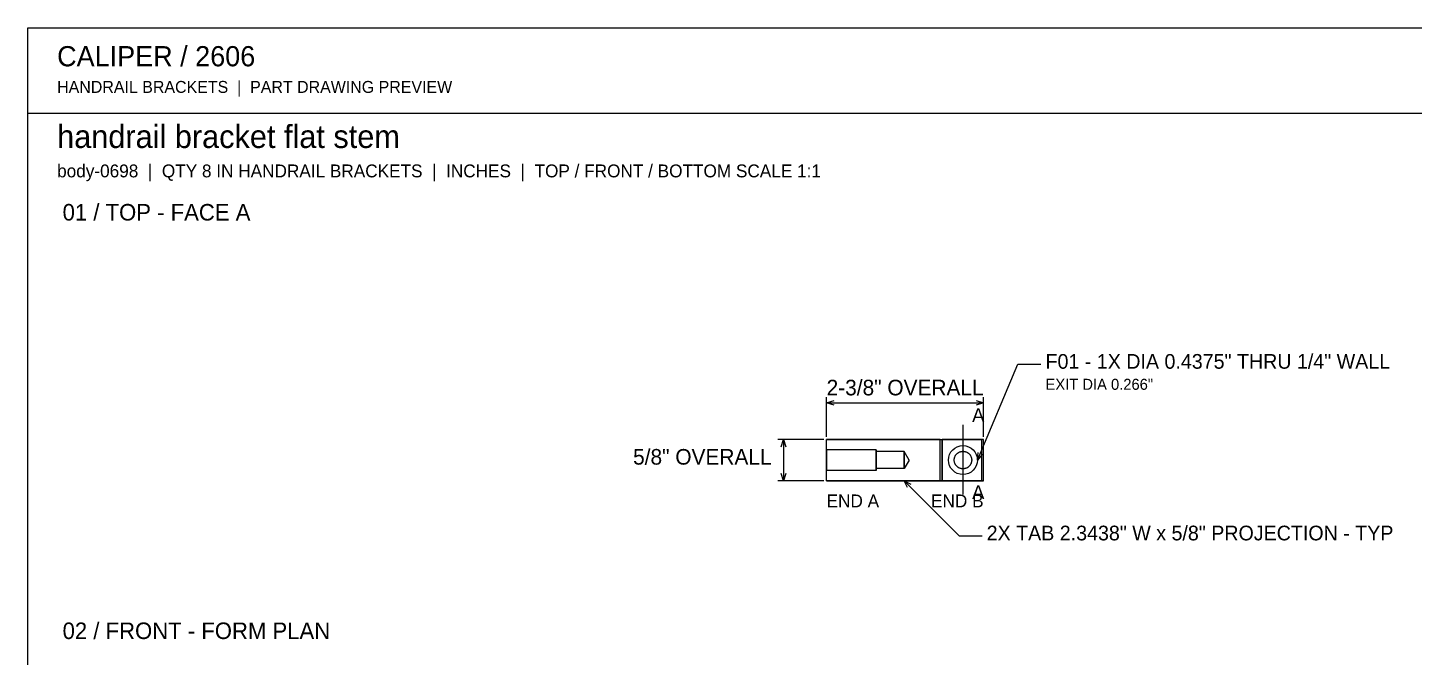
# Model space of a CAD drawing. Header units: inches. Extents: x 0.5 to 33.5, y 0.5 to 21.5.
# Drawn here: x 0.47 to 21.46, y 12 to 21.53 of the extents above; entities that cross this region are included whole.
import ezdxf
from ezdxf.enums import TextEntityAlignment as Align

# ---------------------------------------------------------------- set-up
doc = ezdxf.new("R2010")
doc.units = ezdxf.units.IN
doc.header["$MEASUREMENT"] = 0

msp = doc.modelspace()

# ---------------------------------------------------------------- linework, layer by layer
at = {"layer": 'ANNOTATION'}
for p, q in [((14.844, 14.986), (15.458, 16.438)), ((15.458, 16.438), (15.806, 16.438)), ((12.562, 15.34), (12.562, 15.938)), ((12.562, 15.854), (12.674, 15.889)), ((12.562, 15.854), (14.937, 15.854)), ((12.674, 15.819), (12.562, 15.854)), ((14.826, 15.889), (14.937, 15.854)), ((14.937, 15.854), (14.826, 15.819)), ((14.937, 15.34), (14.937, 15.938)), ((14.625, 15.521), (14.625, 14.465)), ((12.521, 15.299), (11.826, 15.299)), ((11.875, 15.188), (11.91, 15.299)), ((11.91, 15.299), (11.91, 14.674)), ((11.91, 15.299), (11.944, 15.188)), ((14.844, 14.986), (14.855, 15.102)), ((14.919, 15.075), (14.844, 14.986)), ((11.91, 14.674), (11.875, 14.785)), ((11.944, 14.785), (11.91, 14.674)), ((12.521, 14.674), (11.826, 14.674)), ((13.734, 14.674), (14.568, 13.84)), ((13.788, 14.57), (13.734, 14.674)), ((13.734, 14.674), (13.837, 14.62)), ((14.568, 13.84), (14.915, 13.84))]:
    msp.add_line(p, q, dxfattribs=at)
at = {"layer": 'OUTLINE'}
for p, q in [((0.472, 21.528), (33.528, 21.528)), ((0.472, 0.472), (0.472, 21.528)), ((0.472, 20.236), (33.528, 20.236)), ((12.562, 14.674), (12.562, 15.299)), ((12.562, 15.299), (14.906, 15.299)), ((14.281, 15.299), (12.562, 15.299)), ((12.562, 14.674), (12.562, 15.299)), ((13.312, 15.142), (12.562, 15.142)), ((12.562, 15.141), (12.562, 15.142)), ((12.562, 15.142), (12.562, 15.142)), ((12.562, 15.142), (12.562, 15.142)), ((12.562, 15.142), (12.562, 15.142)), ((12.562, 15.142), (12.562, 15.142)), ((12.562, 15.142), (12.562, 15.141)), ((12.562, 15.139), (12.562, 15.141)), ((12.562, 15.141), (12.562, 15.139)), ((12.562, 15.138), (12.562, 15.139)), ((12.562, 15.139), (12.562, 15.138)), ((12.562, 15.136), (12.562, 15.138)), ((12.562, 15.138), (12.562, 15.136)), ((12.562, 15.133), (12.562, 15.136)), ((12.562, 15.136), (12.562, 15.133)), ((12.562, 15.13), (12.562, 15.133)), ((12.562, 15.133), (12.562, 15.13)), ((12.562, 15.127), (12.562, 15.13)), ((12.562, 15.13), (12.562, 15.127)), ((12.562, 15.124), (12.562, 15.127)), ((12.562, 15.127), (12.562, 15.124)), ((12.562, 15.12), (12.562, 15.124)), ((12.562, 15.124), (12.562, 15.12)), ((12.562, 15.116), (12.562, 15.12)), ((12.562, 15.12), (12.562, 15.116)), ((12.562, 15.112), (12.562, 15.116)), ((12.562, 15.116), (12.562, 15.112)), ((12.562, 15.107), (12.562, 15.112)), ((12.562, 15.112), (12.562, 15.107)), ((13.312, 15.141), (13.312, 15.142)), ((13.312, 15.142), (13.312, 15.142)), ((13.312, 15.142), (13.312, 15.142)), ((13.312, 15.142), (13.312, 15.142)), ((13.312, 15.142), (13.312, 15.142)), ((13.312, 15.142), (13.312, 15.141)), ((13.312, 15.139), (13.312, 15.141)), ((13.312, 15.141), (13.312, 15.139)), ((13.312, 15.138), (13.312, 15.139)), ((13.312, 15.139), (13.312, 15.138)), ((13.312, 15.136), (13.312, 15.138)), ((13.312, 15.138), (13.312, 15.136)), ((13.312, 15.133), (13.312, 15.136)), ((13.312, 15.136), (13.312, 15.133)), ((13.312, 15.13), (13.312, 15.133)), ((13.312, 15.133), (13.312, 15.13)), ((13.312, 15.127), (13.312, 15.13)), ((13.312, 15.13), (13.312, 15.127)), ((13.312, 15.124), (13.312, 15.127)), ((13.312, 15.127), (13.312, 15.124)), ((13.312, 15.12), (13.312, 15.124)), ((13.312, 15.124), (13.312, 15.12)), ((13.312, 15.116), (13.312, 15.12)), ((13.312, 15.12), (13.312, 15.116)), ((13.312, 15.112), (13.312, 15.116)), ((13.312, 15.116), (13.312, 15.112)), ((13.312, 15.115), (13.312, 15.114)), ((13.312, 15.114), (13.312, 15.115)), ((13.735, 15.115), (13.312, 15.115)), ((13.312, 15.114), (13.312, 15.114)), ((13.312, 15.114), (13.312, 15.113)), ((13.312, 15.113), (13.312, 15.114)), ((13.312, 15.114), (13.312, 15.114)), ((13.312, 15.113), (13.312, 15.112)), ((13.312, 15.112), (13.312, 15.113)), ((13.312, 15.107), (13.312, 15.112)), ((13.312, 15.112), (13.312, 15.111)), ((13.312, 15.111), (13.312, 15.112)), ((13.312, 15.112), (13.312, 15.107)), ((13.312, 15.111), (13.312, 15.109)), ((13.312, 15.109), (13.312, 15.111)), ((13.312, 15.109), (13.312, 15.107)), ((13.312, 15.107), (13.312, 15.109)), ((13.735, 15.114), (13.735, 15.115)), ((13.735, 15.115), (13.735, 15.114)), ((13.812, 14.986), (13.735, 15.115)), ((13.735, 15.113), (13.735, 15.114)), ((13.735, 15.114), (13.735, 15.114)), ((13.735, 15.114), (13.735, 15.114)), ((13.735, 15.114), (13.735, 15.113)), ((13.735, 15.112), (13.735, 15.113)), ((13.735, 15.113), (13.735, 15.112)), ((13.735, 15.111), (13.735, 15.112)), ((13.735, 15.112), (13.735, 15.111)), ((13.735, 15.109), (13.735, 15.111)), ((13.735, 15.111), (13.735, 15.109)), ((13.735, 15.107), (13.735, 15.109)), ((13.735, 15.109), (13.735, 15.107)), ((14.281, 14.674), (14.281, 15.299)), ((14.281, 15.299), (14.282, 15.299)), ((14.282, 15.299), (14.283, 15.299)), ((14.283, 15.299), (14.284, 15.299)), ((14.284, 15.299), (14.284, 15.299)), ((14.284, 15.299), (14.285, 15.299)), ((14.285, 15.299), (14.286, 15.299)), ((14.286, 15.299), (14.287, 15.299)), ((14.287, 15.299), (14.287, 15.299)), ((14.287, 15.299), (14.288, 15.299)), ((14.288, 15.299), (14.289, 15.299)), ((14.289, 15.299), (14.29, 15.299)), ((14.29, 15.299), (14.29, 15.299)), ((14.29, 15.299), (14.291, 15.299)), ((14.291, 15.299), (14.292, 15.299)), ((14.292, 15.299), (14.292, 15.299)), ((14.292, 15.299), (14.293, 15.299)), ((14.293, 15.299), (14.294, 15.299)), ((14.294, 15.299), (14.295, 15.299)), ((14.295, 15.299), (14.295, 15.299)), ((14.295, 15.299), (14.296, 15.299)), ((14.296, 15.299), (14.297, 15.299)), ((14.297, 15.299), (14.297, 15.299)), ((14.297, 15.299), (14.298, 15.299)), ((14.298, 15.299), (14.299, 15.299)), ((14.299, 15.299), (14.299, 15.299)), ((14.299, 15.299), (14.3, 15.299)), ((14.3, 15.299), (14.3, 15.299)), ((14.3, 15.299), (14.301, 15.299)), ((14.301, 15.299), (14.302, 15.299)), ((14.302, 15.299), (14.302, 15.299)), ((14.302, 15.299), (14.303, 15.299)), ((14.303, 15.299), (14.303, 15.299)), ((14.303, 15.299), (14.304, 15.299)), ((14.304, 15.299), (14.304, 15.299)), ((14.304, 15.299), (14.305, 15.299)), ((14.305, 15.299), (14.305, 15.299)), ((14.305, 15.299), (14.306, 15.299)), ((14.306, 15.299), (14.306, 15.299)), ((14.306, 15.299), (14.307, 15.299)), ((14.307, 15.299), (14.307, 15.299)), ((14.307, 15.299), (14.308, 15.299)), ((14.308, 15.299), (14.308, 15.299)), ((14.308, 15.299), (14.308, 15.299)), ((14.308, 15.299), (14.309, 15.299)), ((14.309, 15.299), (14.309, 15.299)), ((14.309, 15.299), (14.309, 15.299)), ((14.309, 15.299), (14.31, 15.299)), ((14.31, 15.299), (14.31, 15.299)), ((14.31, 15.299), (14.31, 15.299)), ((14.31, 15.299), (14.311, 15.299)), ((14.311, 15.299), (14.311, 15.299)), ((14.311, 15.299), (14.311, 15.299)), ((14.311, 15.299), (14.311, 15.299)), ((14.311, 15.299), (14.312, 15.299)), ((14.937, 15.299), (14.312, 15.299)), ((14.312, 14.674), (14.312, 15.299)), ((14.312, 15.299), (14.312, 14.674)), ((14.312, 15.299), (14.312, 15.299)), ((14.312, 15.299), (14.312, 15.299)), ((14.312, 15.299), (14.312, 15.299)), ((14.312, 15.299), (14.312, 15.299)), ((14.312, 15.299), (14.312, 15.299)), ((14.312, 15.299), (14.312, 15.299)), ((14.312, 15.299), (14.312, 15.299)), ((14.312, 15.299), (14.312, 15.299)), ((14.312, 15.299), (14.312, 15.299)), ((14.312, 15.299), (14.312, 15.299)), ((14.568, 15.106), (14.574, 15.109)), ((14.568, 15.106), (14.574, 15.109)), ((14.574, 15.109), (14.58, 15.111)), ((14.574, 15.109), (14.58, 15.111)), ((14.58, 15.111), (14.586, 15.113)), ((14.58, 15.111), (14.586, 15.113)), ((14.586, 15.113), (14.593, 15.115)), ((14.586, 15.113), (14.593, 15.115)), ((14.593, 15.115), (14.599, 15.117)), ((14.593, 15.115), (14.599, 15.117)), ((14.599, 15.117), (14.605, 15.118)), ((14.599, 15.117), (14.605, 15.118)), ((14.605, 15.118), (14.612, 15.118)), ((14.605, 15.118), (14.612, 15.118)), ((14.612, 15.118), (14.618, 15.119)), ((14.612, 15.118), (14.618, 15.119)), ((14.618, 15.119), (14.625, 15.119)), ((14.618, 15.119), (14.625, 15.119)), ((14.625, 15.119), (14.632, 15.119)), ((14.625, 15.119), (14.632, 15.119)), ((14.632, 15.119), (14.638, 15.118)), ((14.632, 15.119), (14.638, 15.118)), ((14.638, 15.118), (14.645, 15.118)), ((14.638, 15.118), (14.645, 15.118)), ((14.645, 15.118), (14.651, 15.117)), ((14.645, 15.118), (14.651, 15.117)), ((14.651, 15.117), (14.657, 15.115)), ((14.651, 15.117), (14.657, 15.115)), ((14.657, 15.115), (14.664, 15.113)), ((14.657, 15.115), (14.664, 15.113)), ((14.664, 15.113), (14.67, 15.111)), ((14.664, 15.113), (14.67, 15.111)), ((14.67, 15.111), (14.676, 15.109)), ((14.67, 15.111), (14.676, 15.109)), ((14.676, 15.109), (14.682, 15.106)), ((14.676, 15.109), (14.682, 15.106)), ((14.906, 15.299), (14.906, 14.674)), ((14.907, 15.299), (14.906, 15.299)), ((14.908, 15.299), (14.907, 15.299)), ((14.909, 15.299), (14.908, 15.299)), ((14.91, 15.299), (14.909, 15.299)), ((14.909, 15.299), (14.909, 15.299)), ((14.911, 15.299), (14.91, 15.299)), ((14.912, 15.299), (14.911, 15.299)), ((14.913, 15.299), (14.912, 15.299)), ((14.912, 15.299), (14.912, 15.299)), ((14.914, 15.299), (14.913, 15.299)), ((14.915, 15.299), (14.914, 15.299)), ((14.916, 15.299), (14.915, 15.299)), ((14.915, 15.299), (14.915, 15.299)), ((14.917, 15.299), (14.916, 15.299)), ((14.918, 15.299), (14.917, 15.299)), ((14.917, 15.299), (14.917, 15.299)), ((14.919, 15.299), (14.918, 15.299)), ((14.92, 15.299), (14.919, 15.299)), ((14.921, 15.299), (14.92, 15.299)), ((14.92, 15.299), (14.92, 15.299)), ((14.922, 15.299), (14.921, 15.299)), ((14.923, 15.299), (14.922, 15.299)), ((14.922, 15.299), (14.922, 15.299)), ((14.924, 15.299), (14.923, 15.299)), ((14.925, 15.299), (14.924, 15.299)), ((14.924, 15.299), (14.924, 15.299)), ((14.926, 15.299), (14.925, 15.299)), ((14.925, 15.299), (14.925, 15.299)), ((14.927, 15.299), (14.926, 15.299)), ((14.928, 15.299), (14.927, 15.299)), ((14.927, 15.299), (14.927, 15.299)), ((14.929, 15.299), (14.928, 15.299)), ((14.928, 15.299), (14.928, 15.299)), ((14.93, 15.299), (14.929, 15.299)), ((14.929, 15.299), (14.929, 15.299)), ((14.931, 15.299), (14.93, 15.299)), ((14.93, 15.299), (14.93, 15.299)), ((14.932, 15.299), (14.931, 15.299)), ((14.931, 15.299), (14.931, 15.299)), ((14.933, 15.299), (14.932, 15.299)), ((14.932, 15.299), (14.932, 15.299)), ((14.934, 15.299), (14.933, 15.299)), ((14.933, 15.299), (14.933, 15.299)), ((14.933, 15.299), (14.933, 15.299)), ((14.935, 15.299), (14.934, 15.299)), ((14.934, 15.299), (14.934, 15.299)), ((14.934, 15.299), (14.934, 15.299)), ((14.936, 15.299), (14.935, 15.299)), ((14.935, 15.299), (14.935, 15.299)), ((14.935, 15.299), (14.935, 15.299)), ((14.937, 15.299), (14.936, 15.299)), ((14.936, 15.299), (14.936, 15.299)), ((14.936, 15.299), (14.936, 15.299)), ((14.936, 15.299), (14.936, 15.299)), ((14.937, 15.299), (14.937, 15.299)), ((14.937, 15.299), (14.937, 15.299)), ((14.937, 15.299), (14.937, 15.299)), ((14.937, 15.299), (14.937, 15.299)), ((14.937, 15.299), (14.937, 15.299)), ((14.937, 15.299), (14.937, 15.299)), ((14.937, 15.299), (14.937, 15.299)), ((14.937, 15.299), (14.937, 15.299)), ((14.937, 15.299), (14.937, 15.299)), ((14.937, 15.299), (14.937, 15.299)), ((14.937, 14.674), (14.937, 15.299)), ((14.937, 14.674), (14.937, 15.299)), ((12.562, 15.102), (12.562, 15.107)), ((12.562, 15.107), (12.562, 15.102)), ((12.562, 15.097), (12.562, 15.102)), ((12.562, 15.102), (12.562, 15.097)), ((12.562, 15.091), (12.562, 15.097)), ((12.562, 15.097), (12.562, 15.091)), ((12.562, 15.085), (12.562, 15.091)), ((12.562, 15.091), (12.562, 15.085)), ((12.562, 15.079), (12.562, 15.085)), ((12.562, 15.085), (12.562, 15.079)), ((12.562, 15.073), (12.562, 15.079)), ((12.562, 15.079), (12.562, 15.073)), ((12.562, 15.066), (12.562, 15.073)), ((12.562, 15.073), (12.562, 15.066)), ((12.562, 15.06), (12.562, 15.066)), ((12.562, 15.066), (12.562, 15.06)), ((12.562, 15.053), (12.562, 15.06)), ((12.562, 15.06), (12.562, 15.053)), ((12.562, 15.046), (12.562, 15.053)), ((12.562, 15.053), (12.562, 15.046)), ((12.562, 15.039), (12.562, 15.046)), ((12.562, 15.046), (12.562, 15.039)), ((12.562, 15.031), (12.562, 15.039)), ((12.562, 15.039), (12.562, 15.031)), ((12.562, 15.024), (12.562, 15.031)), ((12.562, 15.031), (12.562, 15.024)), ((12.562, 15.017), (12.562, 15.024)), ((12.562, 15.024), (12.562, 15.017)), ((12.562, 15.009), (12.562, 15.017)), ((12.562, 15.017), (12.562, 15.009)), ((12.562, 15.001), (12.562, 15.009)), ((12.562, 15.009), (12.562, 15.001)), ((12.562, 14.994), (12.562, 15.001)), ((12.562, 15.001), (12.562, 14.994)), ((12.562, 14.986), (12.562, 14.994)), ((12.562, 14.994), (12.562, 14.986)), ((12.562, 14.978), (12.562, 14.986)), ((12.562, 14.986), (12.562, 14.978)), ((12.562, 14.971), (12.562, 14.978)), ((12.562, 14.978), (12.562, 14.971)), ((12.562, 14.963), (12.562, 14.971)), ((12.562, 14.971), (12.562, 14.963)), ((12.562, 14.956), (12.562, 14.963)), ((12.562, 14.963), (12.562, 14.956)), ((12.562, 14.948), (12.562, 14.956)), ((12.562, 14.956), (12.562, 14.948)), ((12.562, 14.941), (12.562, 14.948)), ((12.562, 14.948), (12.562, 14.941)), ((12.562, 14.933), (12.562, 14.941)), ((12.562, 14.941), (12.562, 14.933)), ((12.562, 14.926), (12.562, 14.933)), ((12.562, 14.933), (12.562, 14.926)), ((12.562, 14.919), (12.562, 14.926)), ((12.562, 14.926), (12.562, 14.919)), ((12.562, 14.912), (12.562, 14.919)), ((12.562, 14.919), (12.562, 14.912)), ((12.562, 14.906), (12.562, 14.912)), ((12.562, 14.912), (12.562, 14.906)), ((12.562, 14.899), (12.562, 14.906)), ((12.562, 14.906), (12.562, 14.899)), ((12.562, 14.893), (12.562, 14.899)), ((12.562, 14.899), (12.562, 14.893)), ((13.312, 15.102), (13.312, 15.107)), ((13.312, 15.107), (13.312, 15.105)), ((13.312, 15.105), (13.312, 15.107)), ((13.312, 15.107), (13.312, 15.102)), ((13.312, 15.105), (13.312, 15.102)), ((13.312, 15.102), (13.312, 15.105)), ((13.312, 15.097), (13.312, 15.102)), ((13.312, 15.102), (13.312, 15.099)), ((13.312, 15.099), (13.312, 15.102)), ((13.312, 15.102), (13.312, 15.097)), ((13.312, 15.099), (13.312, 15.096)), ((13.312, 15.096), (13.312, 15.099)), ((13.312, 15.091), (13.312, 15.097)), ((13.312, 15.097), (13.312, 15.091)), ((13.312, 15.096), (13.312, 15.093)), ((13.312, 15.093), (13.312, 15.096)), ((13.312, 15.093), (13.312, 15.089)), ((13.312, 15.089), (13.312, 15.093)), ((13.312, 15.085), (13.312, 15.091)), ((13.312, 15.091), (13.312, 15.085)), ((13.312, 15.089), (13.312, 15.085)), ((13.312, 15.085), (13.312, 15.089)), ((13.312, 15.079), (13.312, 15.085)), ((13.312, 15.085), (13.312, 15.081)), ((13.312, 15.081), (13.312, 15.085)), ((13.312, 15.085), (13.312, 15.079)), ((13.312, 15.081), (13.312, 15.077)), ((13.312, 15.077), (13.312, 15.081)), ((13.312, 15.073), (13.312, 15.079)), ((13.312, 15.079), (13.312, 15.073)), ((13.312, 15.077), (13.312, 15.072)), ((13.312, 15.072), (13.312, 15.077)), ((13.312, 15.066), (13.312, 15.073)), ((13.312, 15.073), (13.312, 15.066)), ((13.312, 15.072), (13.312, 15.068)), ((13.312, 15.068), (13.312, 15.072)), ((13.312, 15.068), (13.312, 15.063)), ((13.312, 15.063), (13.312, 15.068)), ((13.312, 15.06), (13.312, 15.066)), ((13.312, 15.066), (13.312, 15.06)), ((13.312, 15.063), (13.312, 15.058)), ((13.312, 15.058), (13.312, 15.063)), ((13.312, 15.053), (13.312, 15.06)), ((13.312, 15.06), (13.312, 15.053)), ((13.312, 15.058), (13.312, 15.052)), ((13.312, 15.052), (13.312, 15.058)), ((13.312, 15.046), (13.312, 15.053)), ((13.312, 15.053), (13.312, 15.046)), ((13.312, 15.052), (13.312, 15.047)), ((13.312, 15.047), (13.312, 15.052)), ((13.312, 15.047), (13.312, 15.041)), ((13.312, 15.041), (13.312, 15.047)), ((13.312, 15.039), (13.312, 15.046)), ((13.312, 15.046), (13.312, 15.039)), ((13.312, 15.041), (13.312, 15.035)), ((13.312, 15.035), (13.312, 15.041)), ((13.312, 15.031), (13.312, 15.039)), ((13.312, 15.039), (13.312, 15.031)), ((13.312, 15.035), (13.312, 15.029)), ((13.312, 15.029), (13.312, 15.035)), ((13.312, 15.024), (13.312, 15.031)), ((13.312, 15.031), (13.312, 15.024)), ((13.312, 15.029), (13.312, 15.023)), ((13.312, 15.023), (13.312, 15.029)), ((13.312, 15.017), (13.312, 15.024)), ((13.312, 15.024), (13.312, 15.017)), ((13.312, 15.023), (13.312, 15.017)), ((13.312, 15.017), (13.312, 15.023)), ((13.312, 15.009), (13.312, 15.017)), ((13.312, 15.017), (13.312, 15.011)), ((13.312, 15.011), (13.312, 15.017)), ((13.312, 15.017), (13.312, 15.009)), ((13.312, 15.011), (13.312, 15.005)), ((13.312, 15.005), (13.312, 15.011)), ((13.312, 15.001), (13.312, 15.009)), ((13.312, 15.009), (13.312, 15.001)), ((13.312, 15.005), (13.312, 14.999)), ((13.312, 14.999), (13.312, 15.005)), ((13.312, 14.994), (13.312, 15.001)), ((13.312, 15.001), (13.312, 14.994)), ((13.312, 14.999), (13.312, 14.992)), ((13.312, 14.992), (13.312, 14.999)), ((13.312, 14.986), (13.312, 14.994)), ((13.312, 14.994), (13.312, 14.986)), ((13.312, 14.992), (13.312, 14.986)), ((13.312, 14.986), (13.312, 14.992)), ((13.312, 14.978), (13.312, 14.986)), ((13.312, 14.986), (13.312, 14.98)), ((13.312, 14.98), (13.312, 14.986)), ((13.312, 14.986), (13.312, 14.978)), ((13.312, 14.98), (13.312, 14.974)), ((13.312, 14.974), (13.312, 14.98)), ((13.312, 14.971), (13.312, 14.978)), ((13.312, 14.978), (13.312, 14.971)), ((13.312, 14.974), (13.312, 14.967)), ((13.312, 14.967), (13.312, 14.974)), ((13.312, 14.963), (13.312, 14.971)), ((13.312, 14.971), (13.312, 14.963)), ((13.312, 14.967), (13.312, 14.961)), ((13.312, 14.961), (13.312, 14.967)), ((13.312, 14.956), (13.312, 14.963)), ((13.312, 14.963), (13.312, 14.956)), ((13.312, 14.961), (13.312, 14.955)), ((13.312, 14.955), (13.312, 14.961)), ((13.312, 14.948), (13.312, 14.956)), ((13.312, 14.956), (13.312, 14.948)), ((13.312, 14.955), (13.312, 14.949)), ((13.312, 14.949), (13.312, 14.955)), ((13.312, 14.949), (13.312, 14.943)), ((13.312, 14.943), (13.312, 14.949)), ((13.312, 14.941), (13.312, 14.948)), ((13.312, 14.948), (13.312, 14.941)), ((13.312, 14.943), (13.312, 14.937)), ((13.312, 14.937), (13.312, 14.943)), ((13.312, 14.933), (13.312, 14.941)), ((13.312, 14.941), (13.312, 14.933)), ((13.312, 14.937), (13.312, 14.931)), ((13.312, 14.931), (13.312, 14.937)), ((13.312, 14.926), (13.312, 14.933)), ((13.312, 14.933), (13.312, 14.926)), ((13.312, 14.931), (13.312, 14.926)), ((13.312, 14.926), (13.312, 14.931)), ((13.312, 14.919), (13.312, 14.926)), ((13.312, 14.926), (13.312, 14.92)), ((13.312, 14.92), (13.312, 14.926)), ((13.312, 14.926), (13.312, 14.919)), ((13.312, 14.92), (13.312, 14.915)), ((13.312, 14.915), (13.312, 14.92)), ((13.312, 14.912), (13.312, 14.919)), ((13.312, 14.919), (13.312, 14.912)), ((13.312, 14.915), (13.312, 14.91)), ((13.312, 14.91), (13.312, 14.915)), ((13.312, 14.906), (13.312, 14.912)), ((13.312, 14.912), (13.312, 14.906)), ((13.312, 14.91), (13.312, 14.905)), ((13.312, 14.905), (13.312, 14.91)), ((13.312, 14.899), (13.312, 14.906)), ((13.312, 14.906), (13.312, 14.899)), ((13.312, 14.905), (13.312, 14.9)), ((13.312, 14.9), (13.312, 14.905)), ((13.312, 14.9), (13.312, 14.895)), ((13.312, 14.895), (13.312, 14.9)), ((13.312, 14.893), (13.312, 14.899)), ((13.312, 14.899), (13.312, 14.893)), ((13.735, 15.105), (13.735, 15.107)), ((13.735, 15.107), (13.735, 15.105)), ((13.735, 15.102), (13.735, 15.105)), ((13.735, 15.105), (13.735, 15.102)), ((13.735, 15.099), (13.735, 15.102)), ((13.735, 15.102), (13.735, 15.099)), ((13.735, 15.096), (13.735, 15.099)), ((13.735, 15.099), (13.735, 15.096)), ((13.735, 15.093), (13.735, 15.096)), ((13.735, 15.096), (13.735, 15.093)), ((13.735, 15.089), (13.735, 15.093)), ((13.735, 15.093), (13.735, 15.089)), ((13.735, 15.085), (13.735, 15.089)), ((13.735, 15.089), (13.735, 15.085)), ((13.735, 15.081), (13.735, 15.085)), ((13.735, 15.085), (13.735, 15.081)), ((13.735, 15.077), (13.735, 15.081)), ((13.735, 15.081), (13.735, 15.077)), ((13.735, 15.072), (13.735, 15.077)), ((13.735, 15.077), (13.735, 15.072)), ((13.735, 15.068), (13.735, 15.072)), ((13.735, 15.072), (13.735, 15.068)), ((13.735, 15.063), (13.735, 15.068)), ((13.735, 15.068), (13.735, 15.063)), ((13.735, 15.058), (13.735, 15.063)), ((13.735, 15.063), (13.735, 15.058)), ((13.735, 15.052), (13.735, 15.058)), ((13.735, 15.058), (13.735, 15.052)), ((13.735, 15.047), (13.735, 15.052)), ((13.735, 15.052), (13.735, 15.047)), ((13.735, 15.041), (13.735, 15.047)), ((13.735, 15.047), (13.735, 15.041)), ((13.735, 15.035), (13.735, 15.041)), ((13.735, 15.041), (13.735, 15.035)), ((13.735, 15.029), (13.735, 15.035)), ((13.735, 15.035), (13.735, 15.029)), ((13.735, 15.023), (13.735, 15.029)), ((13.735, 15.029), (13.735, 15.023)), ((13.735, 15.017), (13.735, 15.023)), ((13.735, 15.023), (13.735, 15.017)), ((13.735, 15.011), (13.735, 15.017)), ((13.735, 15.017), (13.735, 15.011)), ((13.735, 15.005), (13.735, 15.011)), ((13.735, 15.011), (13.735, 15.005)), ((13.735, 14.999), (13.735, 15.005)), ((13.735, 15.005), (13.735, 14.999)), ((13.735, 14.992), (13.735, 14.999)), ((13.735, 14.999), (13.735, 14.992)), ((13.735, 14.986), (13.735, 14.992)), ((13.735, 14.992), (13.735, 14.986)), ((13.735, 14.98), (13.735, 14.986)), ((13.735, 14.986), (13.735, 14.98)), ((13.812, 14.986), (13.735, 14.858)), ((13.735, 14.974), (13.735, 14.98)), ((13.735, 14.98), (13.735, 14.974)), ((13.735, 14.967), (13.735, 14.974)), ((13.735, 14.974), (13.735, 14.967)), ((13.735, 14.961), (13.735, 14.967)), ((13.735, 14.967), (13.735, 14.961)), ((13.735, 14.955), (13.735, 14.961)), ((13.735, 14.961), (13.735, 14.955)), ((13.735, 14.949), (13.735, 14.955)), ((13.735, 14.955), (13.735, 14.949)), ((13.735, 14.943), (13.735, 14.949)), ((13.735, 14.949), (13.735, 14.943)), ((13.735, 14.937), (13.735, 14.943)), ((13.735, 14.943), (13.735, 14.937)), ((13.735, 14.931), (13.735, 14.937)), ((13.735, 14.937), (13.735, 14.931)), ((13.735, 14.926), (13.735, 14.931)), ((13.735, 14.931), (13.735, 14.926)), ((13.735, 14.92), (13.735, 14.926)), ((13.735, 14.926), (13.735, 14.92)), ((13.735, 14.915), (13.735, 14.92)), ((13.735, 14.92), (13.735, 14.915)), ((13.735, 14.91), (13.735, 14.915)), ((13.735, 14.915), (13.735, 14.91)), ((13.735, 14.905), (13.735, 14.91)), ((13.735, 14.91), (13.735, 14.905)), ((13.735, 14.9), (13.735, 14.905)), ((13.735, 14.905), (13.735, 14.9)), ((13.735, 14.895), (13.735, 14.9)), ((13.735, 14.9), (13.735, 14.895)), ((14.492, 14.993), (14.493, 14.999)), ((14.492, 14.993), (14.493, 14.999)), ((14.492, 14.986), (14.492, 14.993)), ((14.492, 14.986), (14.492, 14.993)), ((14.492, 14.98), (14.492, 14.986)), ((14.492, 14.98), (14.492, 14.986)), ((14.493, 14.973), (14.492, 14.98)), ((14.493, 14.973), (14.492, 14.98)), ((14.493, 15.006), (14.495, 15.012)), ((14.493, 15.006), (14.495, 15.012)), ((14.493, 14.999), (14.493, 15.006)), ((14.493, 14.999), (14.493, 15.006)), ((14.493, 14.967), (14.493, 14.973)), ((14.493, 14.967), (14.493, 14.973)), ((14.495, 14.96), (14.493, 14.967)), ((14.495, 14.96), (14.493, 14.967)), ((14.495, 15.012), (14.496, 15.018)), ((14.495, 15.012), (14.496, 15.018)), ((14.496, 14.954), (14.495, 14.96)), ((14.496, 14.954), (14.495, 14.96)), ((14.496, 15.018), (14.498, 15.025)), ((14.496, 15.018), (14.498, 15.025)), ((14.498, 14.948), (14.496, 14.954)), ((14.498, 14.948), (14.496, 14.954)), ((14.498, 15.025), (14.5, 15.031)), ((14.498, 15.025), (14.5, 15.031)), ((14.5, 14.941), (14.498, 14.948)), ((14.5, 14.941), (14.498, 14.948)), ((14.5, 15.031), (14.502, 15.037)), ((14.5, 15.031), (14.502, 15.037)), ((14.502, 14.935), (14.5, 14.941)), ((14.502, 14.935), (14.5, 14.941)), ((14.502, 15.037), (14.505, 15.043)), ((14.502, 15.037), (14.505, 15.043)), ((14.505, 14.929), (14.502, 14.935)), ((14.505, 14.929), (14.502, 14.935)), ((14.505, 15.043), (14.508, 15.049)), ((14.505, 15.043), (14.508, 15.049)), ((14.508, 14.923), (14.505, 14.929)), ((14.508, 14.923), (14.505, 14.929)), ((14.508, 15.049), (14.511, 15.054)), ((14.508, 15.049), (14.511, 15.054)), ((14.511, 14.918), (14.508, 14.923)), ((14.511, 14.918), (14.508, 14.923)), ((14.511, 15.054), (14.514, 15.06)), ((14.511, 15.054), (14.514, 15.06)), ((14.514, 14.912), (14.511, 14.918)), ((14.514, 14.912), (14.511, 14.918)), ((14.514, 15.06), (14.518, 15.065)), ((14.514, 15.06), (14.518, 15.065)), ((14.518, 14.907), (14.514, 14.912)), ((14.518, 14.907), (14.514, 14.912)), ((14.518, 15.065), (14.522, 15.07)), ((14.518, 15.065), (14.522, 15.07)), ((14.522, 14.902), (14.518, 14.907)), ((14.522, 14.902), (14.518, 14.907)), ((14.522, 15.07), (14.526, 15.075)), ((14.522, 15.07), (14.526, 15.075)), ((14.526, 14.897), (14.522, 14.902)), ((14.526, 14.897), (14.522, 14.902)), ((14.526, 15.075), (14.531, 15.08)), ((14.526, 15.075), (14.531, 15.08)), ((14.531, 15.08), (14.536, 15.085)), ((14.531, 15.08), (14.536, 15.085)), ((14.536, 15.085), (14.541, 15.089)), ((14.536, 15.085), (14.541, 15.089)), ((14.541, 15.089), (14.546, 15.093)), ((14.541, 15.089), (14.546, 15.093)), ((14.546, 15.093), (14.551, 15.097)), ((14.546, 15.093), (14.551, 15.097)), ((14.551, 15.097), (14.557, 15.1)), ((14.551, 15.097), (14.557, 15.1)), ((14.557, 15.1), (14.562, 15.103)), ((14.557, 15.1), (14.562, 15.103)), ((14.562, 15.103), (14.568, 15.106)), ((14.562, 15.103), (14.568, 15.106)), ((14.682, 15.106), (14.688, 15.103)), ((14.682, 15.106), (14.688, 15.103)), ((14.688, 15.103), (14.693, 15.1)), ((14.688, 15.103), (14.693, 15.1)), ((14.693, 15.1), (14.699, 15.097)), ((14.693, 15.1), (14.699, 15.097)), ((14.699, 15.097), (14.704, 15.093)), ((14.699, 15.097), (14.704, 15.093)), ((14.704, 15.093), (14.709, 15.089)), ((14.704, 15.093), (14.709, 15.089)), ((14.709, 15.089), (14.714, 15.085)), ((14.709, 15.089), (14.714, 15.085)), ((14.714, 15.085), (14.719, 15.08)), ((14.714, 15.085), (14.719, 15.08)), ((14.719, 15.08), (14.724, 15.075)), ((14.719, 15.08), (14.724, 15.075)), ((14.724, 15.075), (14.728, 15.07)), ((14.724, 15.075), (14.728, 15.07)), ((14.728, 14.902), (14.724, 14.897)), ((14.728, 14.902), (14.724, 14.897)), ((14.728, 15.07), (14.732, 15.065)), ((14.728, 15.07), (14.732, 15.065)), ((14.732, 14.907), (14.728, 14.902)), ((14.732, 14.907), (14.728, 14.902)), ((14.732, 15.065), (14.736, 15.06)), ((14.732, 15.065), (14.736, 15.06)), ((14.736, 14.912), (14.732, 14.907)), ((14.736, 14.912), (14.732, 14.907)), ((14.736, 15.06), (14.739, 15.054)), ((14.736, 15.06), (14.739, 15.054)), ((14.739, 14.918), (14.736, 14.912)), ((14.739, 14.918), (14.736, 14.912)), ((14.739, 15.054), (14.742, 15.049)), ((14.739, 15.054), (14.742, 15.049)), ((14.742, 14.923), (14.739, 14.918)), ((14.742, 14.923), (14.739, 14.918)), ((14.742, 15.049), (14.745, 15.043)), ((14.742, 15.049), (14.745, 15.043)), ((14.745, 14.929), (14.742, 14.923)), ((14.745, 14.929), (14.742, 14.923)), ((14.745, 15.043), (14.748, 15.037)), ((14.745, 15.043), (14.748, 15.037)), ((14.748, 14.935), (14.745, 14.929)), ((14.748, 14.935), (14.745, 14.929)), ((14.748, 15.037), (14.75, 15.031)), ((14.748, 15.037), (14.75, 15.031)), ((14.75, 14.941), (14.748, 14.935)), ((14.75, 14.941), (14.748, 14.935)), ((14.75, 15.031), (14.752, 15.025)), ((14.75, 15.031), (14.752, 15.025)), ((14.752, 14.948), (14.75, 14.941)), ((14.752, 14.948), (14.75, 14.941)), ((14.752, 15.025), (14.754, 15.018)), ((14.752, 15.025), (14.754, 15.018)), ((14.754, 14.954), (14.752, 14.948)), ((14.754, 14.954), (14.752, 14.948)), ((14.754, 15.018), (14.755, 15.012)), ((14.754, 15.018), (14.755, 15.012)), ((14.755, 14.96), (14.754, 14.954)), ((14.755, 14.96), (14.754, 14.954)), ((14.755, 15.012), (14.757, 15.006)), ((14.755, 15.012), (14.757, 15.006)), ((14.757, 14.967), (14.755, 14.96)), ((14.757, 14.967), (14.755, 14.96)), ((14.757, 15.006), (14.757, 14.999)), ((14.757, 15.006), (14.757, 14.999)), ((14.757, 14.999), (14.758, 14.993)), ((14.757, 14.999), (14.758, 14.993)), ((14.758, 14.98), (14.757, 14.973)), ((14.758, 14.98), (14.757, 14.973)), ((14.757, 14.973), (14.757, 14.967)), ((14.757, 14.973), (14.757, 14.967)), ((14.758, 14.993), (14.758, 14.986)), ((14.758, 14.993), (14.758, 14.986)), ((14.758, 14.986), (14.758, 14.98)), ((14.758, 14.986), (14.758, 14.98)), ((12.562, 14.887), (12.562, 14.893)), ((12.562, 14.893), (12.562, 14.887)), ((12.562, 14.881), (12.562, 14.887)), ((12.562, 14.887), (12.562, 14.881)), ((12.562, 14.876), (12.562, 14.881)), ((12.562, 14.881), (12.562, 14.876)), ((12.562, 14.87), (12.562, 14.876)), ((12.562, 14.876), (12.562, 14.87)), ((12.562, 14.865), (12.562, 14.87)), ((12.562, 14.87), (12.562, 14.865)), ((12.562, 14.861), (12.562, 14.865)), ((12.562, 14.865), (12.562, 14.861)), ((12.562, 14.856), (12.562, 14.861)), ((12.562, 14.861), (12.562, 14.856)), ((12.562, 14.852), (12.562, 14.856)), ((12.562, 14.856), (12.562, 14.852)), ((12.562, 14.848), (12.562, 14.852)), ((12.562, 14.852), (12.562, 14.848)), ((12.562, 14.845), (12.562, 14.848)), ((12.562, 14.848), (12.562, 14.845)), ((12.562, 14.842), (12.562, 14.845)), ((12.562, 14.845), (12.562, 14.842)), ((12.562, 14.839), (12.562, 14.842)), ((12.562, 14.842), (12.562, 14.839)), ((12.562, 14.837), (12.562, 14.839)), ((12.562, 14.839), (12.562, 14.837)), ((12.562, 14.835), (12.562, 14.837)), ((12.562, 14.837), (12.562, 14.835)), ((12.562, 14.833), (12.562, 14.835)), ((12.562, 14.835), (12.562, 14.833)), ((12.562, 14.832), (12.562, 14.833)), ((12.562, 14.833), (12.562, 14.832)), ((12.562, 14.831), (12.562, 14.832)), ((12.562, 14.832), (12.562, 14.831)), ((12.562, 14.83), (12.562, 14.831)), ((12.562, 14.831), (12.562, 14.83)), ((12.562, 14.83), (12.562, 14.83)), ((13.312, 14.83), (12.562, 14.83)), ((12.562, 14.83), (12.562, 14.83)), ((13.312, 14.895), (13.312, 14.891)), ((13.312, 14.891), (13.312, 14.895)), ((13.312, 14.887), (13.312, 14.893)), ((13.312, 14.893), (13.312, 14.887)), ((13.312, 14.891), (13.312, 14.887)), ((13.312, 14.887), (13.312, 14.891)), ((13.312, 14.881), (13.312, 14.887)), ((13.312, 14.887), (13.312, 14.883)), ((13.312, 14.883), (13.312, 14.887)), ((13.312, 14.887), (13.312, 14.881)), ((13.312, 14.883), (13.312, 14.879)), ((13.312, 14.879), (13.312, 14.883)), ((13.312, 14.876), (13.312, 14.881)), ((13.312, 14.881), (13.312, 14.876)), ((13.312, 14.879), (13.312, 14.876)), ((13.312, 14.876), (13.312, 14.879)), ((13.312, 14.87), (13.312, 14.876)), ((13.312, 14.876), (13.312, 14.873)), ((13.312, 14.873), (13.312, 14.876)), ((13.312, 14.876), (13.312, 14.87)), ((13.312, 14.873), (13.312, 14.87)), ((13.312, 14.87), (13.312, 14.873)), ((13.312, 14.865), (13.312, 14.87)), ((13.312, 14.87), (13.312, 14.867)), ((13.312, 14.867), (13.312, 14.87)), ((13.312, 14.87), (13.312, 14.865)), ((13.312, 14.867), (13.312, 14.865)), ((13.312, 14.865), (13.312, 14.867)), ((13.312, 14.861), (13.312, 14.865)), ((13.312, 14.865), (13.312, 14.863)), ((13.312, 14.863), (13.312, 14.865)), ((13.312, 14.865), (13.312, 14.861)), ((13.312, 14.863), (13.312, 14.861)), ((13.312, 14.861), (13.312, 14.863)), ((13.312, 14.856), (13.312, 14.861)), ((13.312, 14.861), (13.312, 14.86)), ((13.312, 14.86), (13.312, 14.861)), ((13.312, 14.861), (13.312, 14.856)), ((13.312, 14.86), (13.312, 14.859)), ((13.312, 14.859), (13.312, 14.86)), ((13.312, 14.859), (13.312, 14.858)), ((13.312, 14.858), (13.312, 14.859)), ((13.735, 14.858), (13.312, 14.858)), ((13.312, 14.858), (13.312, 14.858)), ((13.312, 14.858), (13.312, 14.858)), ((13.312, 14.858), (13.312, 14.858)), ((13.312, 14.858), (13.312, 14.858)), ((13.312, 14.852), (13.312, 14.856)), ((13.312, 14.856), (13.312, 14.852)), ((13.312, 14.848), (13.312, 14.852)), ((13.312, 14.852), (13.312, 14.848)), ((13.312, 14.845), (13.312, 14.848)), ((13.312, 14.848), (13.312, 14.845)), ((13.312, 14.842), (13.312, 14.845)), ((13.312, 14.845), (13.312, 14.842)), ((13.312, 14.839), (13.312, 14.842)), ((13.312, 14.842), (13.312, 14.839)), ((13.312, 14.837), (13.312, 14.839)), ((13.312, 14.839), (13.312, 14.837)), ((13.312, 14.835), (13.312, 14.837)), ((13.312, 14.837), (13.312, 14.835)), ((13.312, 14.833), (13.312, 14.835)), ((13.312, 14.835), (13.312, 14.833)), ((13.312, 14.832), (13.312, 14.833)), ((13.312, 14.833), (13.312, 14.832)), ((13.312, 14.831), (13.312, 14.832)), ((13.312, 14.832), (13.312, 14.831)), ((13.312, 14.83), (13.312, 14.831)), ((13.312, 14.831), (13.312, 14.83)), ((13.312, 14.83), (13.312, 14.83)), ((13.312, 14.83), (13.312, 14.83)), ((13.735, 14.891), (13.735, 14.895)), ((13.735, 14.895), (13.735, 14.891)), ((13.735, 14.887), (13.735, 14.891)), ((13.735, 14.891), (13.735, 14.887)), ((13.735, 14.883), (13.735, 14.887)), ((13.735, 14.887), (13.735, 14.883)), ((13.735, 14.879), (13.735, 14.883)), ((13.735, 14.883), (13.735, 14.879)), ((13.735, 14.876), (13.735, 14.879)), ((13.735, 14.879), (13.735, 14.876)), ((13.735, 14.873), (13.735, 14.876)), ((13.735, 14.876), (13.735, 14.873)), ((13.735, 14.87), (13.735, 14.873)), ((13.735, 14.873), (13.735, 14.87)), ((13.735, 14.867), (13.735, 14.87)), ((13.735, 14.87), (13.735, 14.867)), ((13.735, 14.865), (13.735, 14.867)), ((13.735, 14.867), (13.735, 14.865)), ((13.735, 14.863), (13.735, 14.865)), ((13.735, 14.865), (13.735, 14.863)), ((13.735, 14.861), (13.735, 14.863)), ((13.735, 14.863), (13.735, 14.861)), ((13.735, 14.86), (13.735, 14.861)), ((13.735, 14.861), (13.735, 14.86)), ((13.735, 14.859), (13.735, 14.86)), ((13.735, 14.86), (13.735, 14.859)), ((13.735, 14.858), (13.735, 14.859)), ((13.735, 14.859), (13.735, 14.858)), ((13.735, 14.858), (13.735, 14.858)), ((13.735, 14.858), (13.735, 14.858)), ((13.735, 14.858), (13.735, 14.858)), ((13.735, 14.858), (13.735, 14.858)), ((14.531, 14.892), (14.526, 14.897)), ((14.531, 14.892), (14.526, 14.897)), ((14.536, 14.888), (14.531, 14.892)), ((14.536, 14.888), (14.531, 14.892)), ((14.541, 14.883), (14.536, 14.888)), ((14.541, 14.883), (14.536, 14.888)), ((14.546, 14.879), (14.541, 14.883)), ((14.546, 14.879), (14.541, 14.883)), ((14.551, 14.876), (14.546, 14.879)), ((14.551, 14.876), (14.546, 14.879)), ((14.557, 14.872), (14.551, 14.876)), ((14.557, 14.872), (14.551, 14.876)), ((14.562, 14.869), (14.557, 14.872)), ((14.562, 14.869), (14.557, 14.872)), ((14.568, 14.866), (14.562, 14.869)), ((14.568, 14.866), (14.562, 14.869)), ((14.574, 14.863), (14.568, 14.866)), ((14.574, 14.863), (14.568, 14.866)), ((14.58, 14.861), (14.574, 14.863)), ((14.58, 14.861), (14.574, 14.863)), ((14.586, 14.859), (14.58, 14.861)), ((14.586, 14.859), (14.58, 14.861)), ((14.593, 14.857), (14.586, 14.859)), ((14.593, 14.857), (14.586, 14.859)), ((14.599, 14.856), (14.593, 14.857)), ((14.599, 14.856), (14.593, 14.857)), ((14.605, 14.855), (14.599, 14.856)), ((14.605, 14.855), (14.599, 14.856)), ((14.612, 14.854), (14.605, 14.855)), ((14.612, 14.854), (14.605, 14.855)), ((14.618, 14.853), (14.612, 14.854)), ((14.618, 14.853), (14.612, 14.854)), ((14.625, 14.853), (14.618, 14.853)), ((14.625, 14.853), (14.618, 14.853)), ((14.632, 14.853), (14.625, 14.853)), ((14.632, 14.853), (14.625, 14.853)), ((14.638, 14.854), (14.632, 14.853)), ((14.638, 14.854), (14.632, 14.853)), ((14.645, 14.855), (14.638, 14.854)), ((14.645, 14.855), (14.638, 14.854)), ((14.651, 14.856), (14.645, 14.855)), ((14.651, 14.856), (14.645, 14.855)), ((14.657, 14.857), (14.651, 14.856)), ((14.657, 14.857), (14.651, 14.856)), ((14.664, 14.859), (14.657, 14.857)), ((14.664, 14.859), (14.657, 14.857)), ((14.67, 14.861), (14.664, 14.859)), ((14.67, 14.861), (14.664, 14.859)), ((14.676, 14.863), (14.67, 14.861)), ((14.676, 14.863), (14.67, 14.861)), ((14.682, 14.866), (14.676, 14.863)), ((14.682, 14.866), (14.676, 14.863)), ((14.688, 14.869), (14.682, 14.866)), ((14.688, 14.869), (14.682, 14.866)), ((14.693, 14.872), (14.688, 14.869)), ((14.693, 14.872), (14.688, 14.869)), ((14.699, 14.876), (14.693, 14.872)), ((14.699, 14.876), (14.693, 14.872)), ((14.704, 14.879), (14.699, 14.876)), ((14.704, 14.879), (14.699, 14.876)), ((14.709, 14.883), (14.704, 14.879)), ((14.709, 14.883), (14.704, 14.879)), ((14.714, 14.888), (14.709, 14.883)), ((14.714, 14.888), (14.709, 14.883)), ((14.719, 14.892), (14.714, 14.888)), ((14.719, 14.892), (14.714, 14.888)), ((14.724, 14.897), (14.719, 14.892)), ((14.724, 14.897), (14.719, 14.892)), ((14.281, 14.674), (12.562, 14.674)), ((12.562, 14.674), (14.906, 14.674)), ((14.282, 14.674), (14.281, 14.674)), ((14.283, 14.674), (14.282, 14.674)), ((14.284, 14.674), (14.283, 14.674)), ((14.285, 14.674), (14.284, 14.674)), ((14.284, 14.674), (14.284, 14.674)), ((14.286, 14.674), (14.285, 14.674)), ((14.287, 14.674), (14.286, 14.674)), ((14.288, 14.674), (14.287, 14.674)), ((14.287, 14.674), (14.287, 14.674)), ((14.289, 14.674), (14.288, 14.674)), ((14.29, 14.674), (14.289, 14.674)), ((14.291, 14.674), (14.29, 14.674)), ((14.29, 14.674), (14.29, 14.674)), ((14.292, 14.674), (14.291, 14.674)), ((14.293, 14.674), (14.292, 14.674)), ((14.292, 14.674), (14.292, 14.674)), ((14.294, 14.674), (14.293, 14.674)), ((14.295, 14.674), (14.294, 14.674)), ((14.296, 14.674), (14.295, 14.674)), ((14.295, 14.674), (14.295, 14.674)), ((14.297, 14.674), (14.296, 14.674)), ((14.298, 14.674), (14.297, 14.674)), ((14.297, 14.674), (14.297, 14.674)), ((14.299, 14.674), (14.298, 14.674)), ((14.3, 14.674), (14.299, 14.674)), ((14.299, 14.674), (14.299, 14.674)), ((14.301, 14.674), (14.3, 14.674)), ((14.3, 14.674), (14.3, 14.674)), ((14.302, 14.674), (14.301, 14.674)), ((14.303, 14.674), (14.302, 14.674)), ((14.302, 14.674), (14.302, 14.674)), ((14.304, 14.674), (14.303, 14.674)), ((14.303, 14.674), (14.303, 14.674)), ((14.305, 14.674), (14.304, 14.674)), ((14.304, 14.674), (14.304, 14.674)), ((14.306, 14.674), (14.305, 14.674)), ((14.305, 14.674), (14.305, 14.674)), ((14.307, 14.674), (14.306, 14.674)), ((14.306, 14.674), (14.306, 14.674)), ((14.308, 14.674), (14.307, 14.674)), ((14.307, 14.674), (14.307, 14.674)), ((14.309, 14.674), (14.308, 14.674)), ((14.308, 14.674), (14.308, 14.674)), ((14.308, 14.674), (14.308, 14.674)), ((14.31, 14.674), (14.309, 14.674)), ((14.309, 14.674), (14.309, 14.674)), ((14.309, 14.674), (14.309, 14.674)), ((14.311, 14.674), (14.31, 14.674)), ((14.31, 14.674), (14.31, 14.674)), ((14.31, 14.674), (14.31, 14.674)), ((14.312, 14.674), (14.311, 14.674)), ((14.311, 14.674), (14.311, 14.674)), ((14.311, 14.674), (14.311, 14.674)), ((14.311, 14.674), (14.311, 14.674)), ((14.312, 14.674), (14.312, 14.674)), ((14.312, 14.674), (14.312, 14.674)), ((14.312, 14.674), (14.312, 14.674)), ((14.312, 14.674), (14.312, 14.674)), ((14.312, 14.674), (14.312, 14.674)), ((14.312, 14.674), (14.312, 14.674)), ((14.312, 14.674), (14.312, 14.674)), ((14.312, 14.674), (14.312, 14.674)), ((14.312, 14.674), (14.312, 14.674)), ((14.312, 14.674), (14.312, 14.674)), ((14.937, 14.674), (14.312, 14.674)), ((14.906, 14.674), (14.907, 14.674)), ((14.907, 14.674), (14.908, 14.674)), ((14.908, 14.674), (14.909, 14.674)), ((14.909, 14.674), (14.909, 14.674)), ((14.909, 14.674), (14.91, 14.674)), ((14.91, 14.674), (14.911, 14.674)), ((14.911, 14.674), (14.912, 14.674)), ((14.912, 14.674), (14.912, 14.674)), ((14.912, 14.674), (14.913, 14.674)), ((14.913, 14.674), (14.914, 14.674)), ((14.914, 14.674), (14.915, 14.674)), ((14.915, 14.674), (14.915, 14.674)), ((14.915, 14.674), (14.916, 14.674)), ((14.916, 14.674), (14.917, 14.674)), ((14.917, 14.674), (14.917, 14.674)), ((14.917, 14.674), (14.918, 14.674)), ((14.918, 14.674), (14.919, 14.674)), ((14.919, 14.674), (14.92, 14.674)), ((14.92, 14.674), (14.92, 14.674)), ((14.92, 14.674), (14.921, 14.674)), ((14.921, 14.674), (14.922, 14.674)), ((14.922, 14.674), (14.922, 14.674)), ((14.922, 14.674), (14.923, 14.674)), ((14.923, 14.674), (14.924, 14.674)), ((14.924, 14.674), (14.924, 14.674)), ((14.924, 14.674), (14.925, 14.674)), ((14.925, 14.674), (14.925, 14.674)), ((14.925, 14.674), (14.926, 14.674)), ((14.926, 14.674), (14.927, 14.674)), ((14.927, 14.674), (14.927, 14.674)), ((14.927, 14.674), (14.928, 14.674)), ((14.928, 14.674), (14.928, 14.674)), ((14.928, 14.674), (14.929, 14.674)), ((14.929, 14.674), (14.929, 14.674)), ((14.929, 14.674), (14.93, 14.674)), ((14.93, 14.674), (14.93, 14.674)), ((14.93, 14.674), (14.931, 14.674)), ((14.931, 14.674), (14.931, 14.674)), ((14.931, 14.674), (14.932, 14.674)), ((14.932, 14.674), (14.932, 14.674)), ((14.932, 14.674), (14.933, 14.674)), ((14.933, 14.674), (14.933, 14.674)), ((14.933, 14.674), (14.933, 14.674)), ((14.933, 14.674), (14.934, 14.674)), ((14.934, 14.674), (14.934, 14.674)), ((14.934, 14.674), (14.934, 14.674)), ((14.934, 14.674), (14.935, 14.674)), ((14.935, 14.674), (14.935, 14.674)), ((14.935, 14.674), (14.935, 14.674)), ((14.935, 14.674), (14.936, 14.674)), ((14.936, 14.674), (14.936, 14.674)), ((14.936, 14.674), (14.936, 14.674)), ((14.936, 14.674), (14.936, 14.674)), ((14.936, 14.674), (14.937, 14.674)), ((14.937, 14.674), (14.937, 14.674)), ((14.937, 14.674), (14.937, 14.674)), ((14.937, 14.674), (14.937, 14.674)), ((14.937, 14.674), (14.937, 14.674)), ((14.937, 14.674), (14.937, 14.674)), ((14.937, 14.674), (14.937, 14.674)), ((14.937, 14.674), (14.937, 14.674)), ((14.937, 14.674), (14.937, 14.674)), ((14.937, 14.674), (14.937, 14.674)), ((14.937, 14.674), (14.937, 14.674))]:
    msp.add_line(p, q, dxfattribs=at)
msp.add_circle((14.625, 14.986), 0.219, dxfattribs=at)

# ---------------------------------------------------------------- texts
at = {"layer": 'ANNOTATION'}
for s, height, p in [('CALIPER / 2606', 0.30556, (0.917, 20.944)), ('HANDRAIL BRACKETS  |  PART DRAWING PREVIEW', 0.18056, (0.917, 20.542)), ('handrail bracket flat stem', 0.34722, (0.917, 19.708)), ('body-0698  |  QTY 8 IN HANDRAIL BRACKETS  |  INCHES  |  TOP / FRONT / BOTTOM SCALE 1:1', 0.19444, (0.917, 19.264)), ('01 / TOP - FACE A', 0.25, (1, 18.611)), ('F01 - 1X DIA 0.4375" THRU 1/4" WALL', 0.22222, (15.875, 16.368)), ('EXIT DIA 0.266"', 0.16667, (15.875, 16.049)), ('A', 0.208, (14.764, 15.562)), ('A', 0.208, (14.764, 14.396)), ('END A', 0.1944, (12.562, 14.271)), ('2X TAB 2.3438" W x 5/8" PROJECTION - TYP', 0.22222, (14.984, 13.771)), ('02 / FRONT - FORM PLAN', 0.25, (1, 12.278))]:
    msp.add_text(s, height=height, dxfattribs=at).set_placement(p)
msp.add_text('2-3/8" OVERALL', height=0.23611, dxfattribs=at).set_placement((13.75, 15.965), align=Align.CENTER)
for s, height, p in [('5/8" OVERALL', 0.23611, (11.729, 14.917)), ('END B', 0.1944, (14.937, 14.271))]:
    msp.add_text(s, height=height, dxfattribs=at).set_placement(p, align=Align.RIGHT)

doc.saveas('drawing.dxf')
